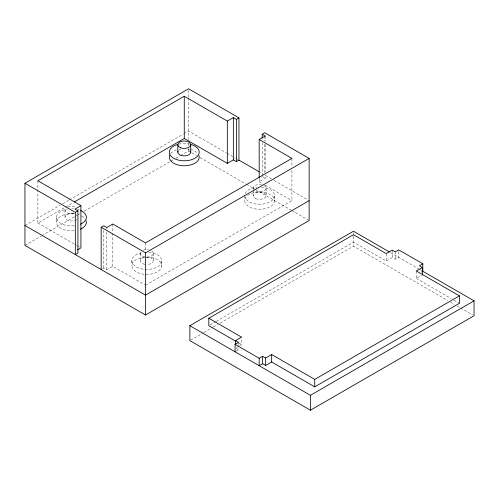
<?xml version="1.0" encoding="UTF-8"?>
<svg xmlns="http://www.w3.org/2000/svg" width="499" height="499" viewBox="0 0 499 499"><rect width="100%" height="100%" fill="white"/><g stroke="black" fill="none" stroke-linecap="round" stroke-linejoin="round"><path stroke-width="0.37" stroke-dasharray="2.5 1.87" d="M24.95 225.511L59.961 205.295M62.656 203.742L68.719 200.242M69.392 199.856L183.183 134.156M183.857 133.763L188.572 131.044L226.19 152.763M37.868 180.763L37.868 223.022L64.851 207.447M65.531 207.054L72.948 202.769M24.95 245.396L41.111 236.071M41.785 235.678L74.102 217.021M74.775 216.628L76.796 215.462M77.47 215.075L80.164 213.522M84.206 211.189L170.39 161.427M171.063 161.04L173.084 159.873M175.779 158.32L179.821 155.987M180.495 155.594L188.572 150.935L196.656 155.601M102.457 268.768L103.748 268.019L106.761 269.759L112.786 266.279L144.847 284.786M259.187 178.686L259.187 181.761L265.219 178.28L265.219 175.205M145.515 285.172L291.915 200.654L291.915 169.916M210.154 324.918L215.537 321.811M216.21 321.418L353.485 242.165L386.214 261.058L392.239 257.578L395.252 259.318L398.695 257.328L398.695 251.365M190.537 340.224L203.33 332.833M204.004 332.446L212.755 327.394M213.429 327.007L217.47 324.674M220.165 323.115L353.485 246.144L447.784 300.585M238.853 346.138L235.503 348.071L238.522 349.811L238.522 348.314M239.526 345.751L241.535 344.591L241.535 337.131M236.227 351.134L238.522 349.811M416.353 271.001L416.353 278.461L421.711 275.367M226.858 153.149L234.923 157.803M235.59 158.189L238.279 159.742M258.744 171.556L262.773 173.883M265.443 175.423L271.369 178.848M274.001 180.37L307.808 199.887M262.2 176.54L265.219 178.28M390.642 252.681L418.767 268.917M419.441 269.304L421.462 270.477M259.187 181.761L262.53 183.688M265.2 185.229L291.915 200.654M416.353 278.461L451.339 298.658M454.028 300.211L459.411 303.323M200.024 157.541L245.826 183.988M246.5 184.374L254.577 189.04M255.251 189.433L290.948 210.042M291.622 210.428L308.463 220.153M450.478 302.138L454.52 304.471M457.209 306.03L459.903 307.584M460.577 307.977L472.703 314.975M37.868 223.022L74.195 243.999M74.869 244.391L76.89 245.552M77.563 245.945L79.578 247.105M238.865 343.044L241.535 344.591M395.252 251.864L395.252 259.318M392.239 250.124L392.239 257.578M386.214 253.604L386.214 261.058M353.485 232.721L353.485 235.703M353.485 236.202L353.485 246.144M291.915 158.389L291.915 166.841M261.538 187.131A14.933 8.62 0 0 1 274.55 195.914L274.55 200.872A14.933 8.62 0 0 1 251.82 208.002A14.933 8.62 0 0 1 252.488 193.076A14.933 8.62 0 0 1 274.55 200.872M266.067 188.21L266.067 195.664M265.219 136.015L265.219 141.392M265.219 144.467L265.219 172.13M264.788 135.859L264.788 141.236M264.788 144.311L264.788 172.741M262.2 142.726L262.2 174.999M253.168 188.235L253.168 189.726M253.168 190.468L253.168 195.689M244.691 195.458L244.691 200.43M238.522 342.351L238.522 344.591M188.572 90.319L188.572 97.236M188.572 98.004L188.572 139.458M188.572 143.282L188.572 145.577M188.572 148.64L188.572 150.935M161.732 261.033L161.732 266.004A14.933 8.62 0 0 1 139.009 273.134A14.933 8.62 0 0 1 139.676 258.208A14.933 8.62 0 0 1 161.732 266.004M153.255 253.342L153.255 260.796M145.515 242.913L145.515 251.365M140.356 253.367L140.356 260.821M131.879 260.59L131.879 265.562M112.786 224.02L112.786 232.472M112.786 233.239L112.786 266.279M106.761 227.5L106.761 229.035M106.761 232.11L106.761 269.759M103.748 230.37L103.748 268.019M65.001 209.861L65.001 217.321M56.524 217.084L56.524 222.055M274.55 195.914A14.933 8.62 0 0 1 260.734 204.278A14.933 8.62 0 0 1 244.915 197.192M245.084 193.693A14.933 8.62 0 0 1 256.997 187.194M170.745 153.486A14.933 8.62 0 0 1 177.594 149.432M190.606 149.338A14.933 8.62 0 0 1 197.629 153.293M178.86 144.136A14.933 8.62 0 0 1 189.183 144.036M148.721 252.263A14.933 8.62 0 0 1 160.011 264.838A14.933 8.62 0 0 1 135.653 266.547A14.933 8.62 0 0 1 141.404 252.775M151.49 250.797A6.45 3.724 0 0 1 152.731 254.821A6.45 3.724 0 0 1 146.825 257.079M144.891 256.91A6.45 3.724 0 0 1 141.523 251.215M143.363 250.205A6.45 3.724 0 0 1 148.721 249.799M144.891 264.37A6.45 3.724 0 0 1 141.972 258.345A6.45 3.724 0 0 1 152.682 259.274A6.45 3.724 0 0 1 146.825 264.532M74.376 213.167A6.45 3.724 0 0 1 67.041 212.568A6.45 3.724 0 0 1 65.525 208.382M68.007 206.698A6.45 3.724 0 0 1 75.673 207.035M77.775 209.118A6.45 3.724 0 0 1 77.869 209.474M76.734 219.441A6.45 3.724 0 0 1 68.12 220.496A6.45 3.724 0 0 1 65.712 215.605A6.45 3.724 0 0 1 73.995 213.884M76.141 214.751A6.45 3.724 0 0 1 76.553 215.025M74.07 230.769A14.933 8.62 0 0 1 56.524 222.485A14.933 8.62 0 0 1 73.372 213.728M81.512 215.905A14.933 8.62 0 0 1 84.811 218.425M74.07 225.798A14.933 8.62 0 0 1 56.898 219.236A14.933 8.62 0 0 1 67.409 209.006M71.837 208.688A14.933 8.62 0 0 1 73.372 208.757M77.794 209.499A14.933 8.62 0 0 1 79.135 209.911M263.84 185.403A6.45 3.724 0 0 1 264.277 190.793A6.45 3.724 0 0 1 254.933 190.78M253.292 188.953A6.45 3.724 0 0 1 261.532 184.667M178.985 150.037A6.45 3.724 0 0 1 180.819 149.026M187.967 149.126A6.45 3.724 0 0 1 189.72 150.187M255.868 198.708A6.45 3.724 0 0 0 266.042 196.038A6.45 3.724 0 0 0 256.948 192.29A6.45 3.724 0 0 0 255.868 198.708"/><path stroke-width="0.75" d="M262.2 138.117L262.2 134.275L264.788 132.784L309.137 158.389L309.137 220.539L145.515 315.006L24.95 245.396L24.95 183.252L188.572 88.785L238.952 117.87L238.952 160.129L258.744 171.556M238.952 117.87L236.37 119.361L233.351 117.621L227.326 121.101L184.268 96.238L37.868 180.763L80.925 205.625L80.925 247.884L77.576 249.818M74.301 201.989L184.268 138.504L227.326 163.36L233.351 159.88L236.37 161.62L238.952 160.129M80.925 205.625L74.9 209.1L77.913 210.84L77.913 253.105L75.33 254.596L75.33 212.337L77.913 210.84M101.166 269.51L101.166 227.251L103.748 225.76L106.761 227.5L112.786 224.02L145.515 242.913L291.915 158.389L259.187 139.495L259.187 177.918M259.187 139.495L265.219 136.015L262.2 134.275M101.166 227.251L145.515 252.856L309.137 158.389M309.137 200.654L145.515 295.115L24.95 225.511M421.661 271.918L422.809 271.25L474.05 300.835L474.05 315.748L310.428 410.215L189.863 340.611L189.863 325.697L353.485 231.23L389.301 251.908M235.522 341.116L208.813 325.697L208.813 318.237L353.485 234.711L386.214 253.604L392.239 250.124L395.252 251.864L398.695 249.874L422.809 263.796L422.809 271.25M235.503 344.341L235.503 340.611L241.535 337.131L208.813 318.237M235.073 351.795L235.073 344.341L238.522 342.351L235.503 340.611M259.187 358.263L262.63 356.274L265.649 358.014L271.674 354.533L314.732 379.39L459.411 295.863L459.411 303.323L314.732 386.85L271.674 361.987L265.649 365.468L262.63 363.727L259.187 365.717L259.187 358.263L235.073 344.341M422.809 263.796L419.366 265.786L422.379 267.526L422.379 274.98M422.379 267.526L416.353 271.001L459.411 295.863M189.863 325.697L310.428 395.302L474.05 300.835M24.95 183.252L75.33 212.337M314.732 379.39L314.732 386.85M310.428 395.302L310.428 410.215M271.674 354.533L271.674 361.987M265.649 358.014L265.649 365.468M262.63 356.274L262.63 363.727M236.37 119.361L236.37 161.62M233.351 117.621L233.351 159.88M227.326 121.101L227.326 163.36M190.718 144.704L190.718 152.164M184.268 96.238L184.268 138.504M177.819 144.729L177.819 152.189M145.515 252.856L145.515 315.006M198.97 155.632A14.933 8.62 0 0 1 183.85 165.768A14.933 8.62 0 0 1 169.735 155.164M190.606 144.367A14.933 8.62 0 0 1 196.051 157.472A14.933 8.62 0 0 1 172.716 157.64A14.933 8.62 0 0 1 177.594 144.46M86.152 220.77A14.933 8.62 0 0 1 80.408 229.178M80.376 210.397A14.933 8.62 0 0 1 80.408 224.207M190.45 151.11A6.45 3.724 0 0 1 184.231 155.9A6.45 3.724 0 0 1 178.106 151.066M180.513 147.748A6.45 3.724 0 0 0 190.687 145.078A6.45 3.724 0 0 0 181.599 141.329A6.45 3.724 0 0 0 180.513 147.748"/></g></svg>
